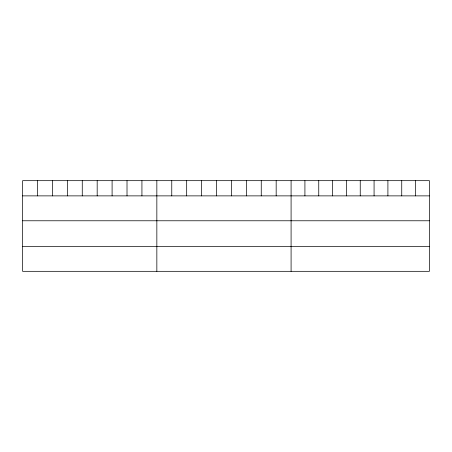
<?xml version="1.0" encoding="UTF-8"?>
<svg xmlns="http://www.w3.org/2000/svg" width="452" height="452" viewBox="0 0 452 452"><rect width="100%" height="100%" fill="white"/><g stroke="black" fill="none" stroke-linecap="round" stroke-linejoin="round"><path stroke-width="0.68" d="M429.4 195.874L429.4 271.324L22.6 271.324L22.6 180.676L429.4 180.676L429.4 195.874L22.6 195.874M22.6 220.774L429.4 220.774M22.6 246.425L429.4 246.425M415.569 180.676L415.569 195.874M401.738 180.676L401.738 195.874M387.906 180.676L387.906 195.874M374.075 180.676L374.075 195.874M360.244 180.676L360.244 195.874M346.413 180.676L346.413 195.874M332.582 180.676L332.582 195.874M318.75 180.676L318.75 195.874M304.919 180.676L304.919 195.874M291.088 180.676L291.088 271.324M276.172 180.676L276.172 195.874M261.256 180.676L261.256 195.874M246.34 180.676L246.34 195.874M231.424 180.676L231.424 195.874M216.508 180.676L216.508 195.874M201.592 180.676L201.592 195.874M186.676 180.676L186.676 195.874M171.76 180.676L171.76 195.874M156.844 180.676L156.844 271.324M141.928 180.676L141.928 195.874M127.012 180.676L127.012 195.874M112.096 180.676L112.096 195.874M97.18 180.676L97.18 195.874M82.264 180.676L82.264 195.874M67.348 180.676L67.348 195.874M52.432 180.676L52.432 195.874M37.516 180.676L37.516 195.874"/></g></svg>
